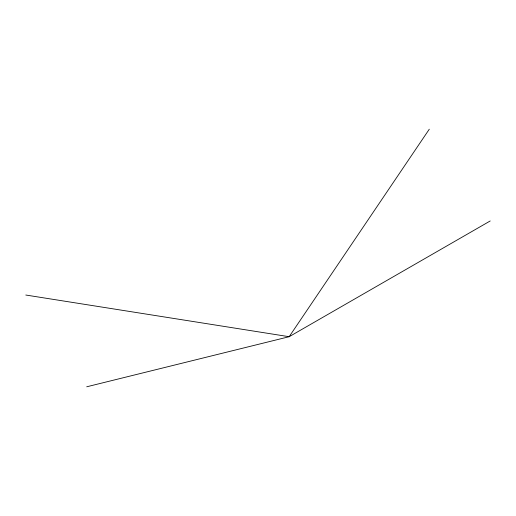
<?xml version="1.0" encoding="UTF-8"?>
<svg xmlns="http://www.w3.org/2000/svg" width="516" height="516" viewBox="0 0 516 516"><rect width="100%" height="100%" fill="white"/><g stroke="black" fill="none" stroke-linecap="round" stroke-linejoin="round"><path stroke-width="0.77" d="M429.286 129.206L289.16 336.709L86.714 386.794M490.2 220.971L289.16 336.709L25.8 295.029"/></g></svg>
